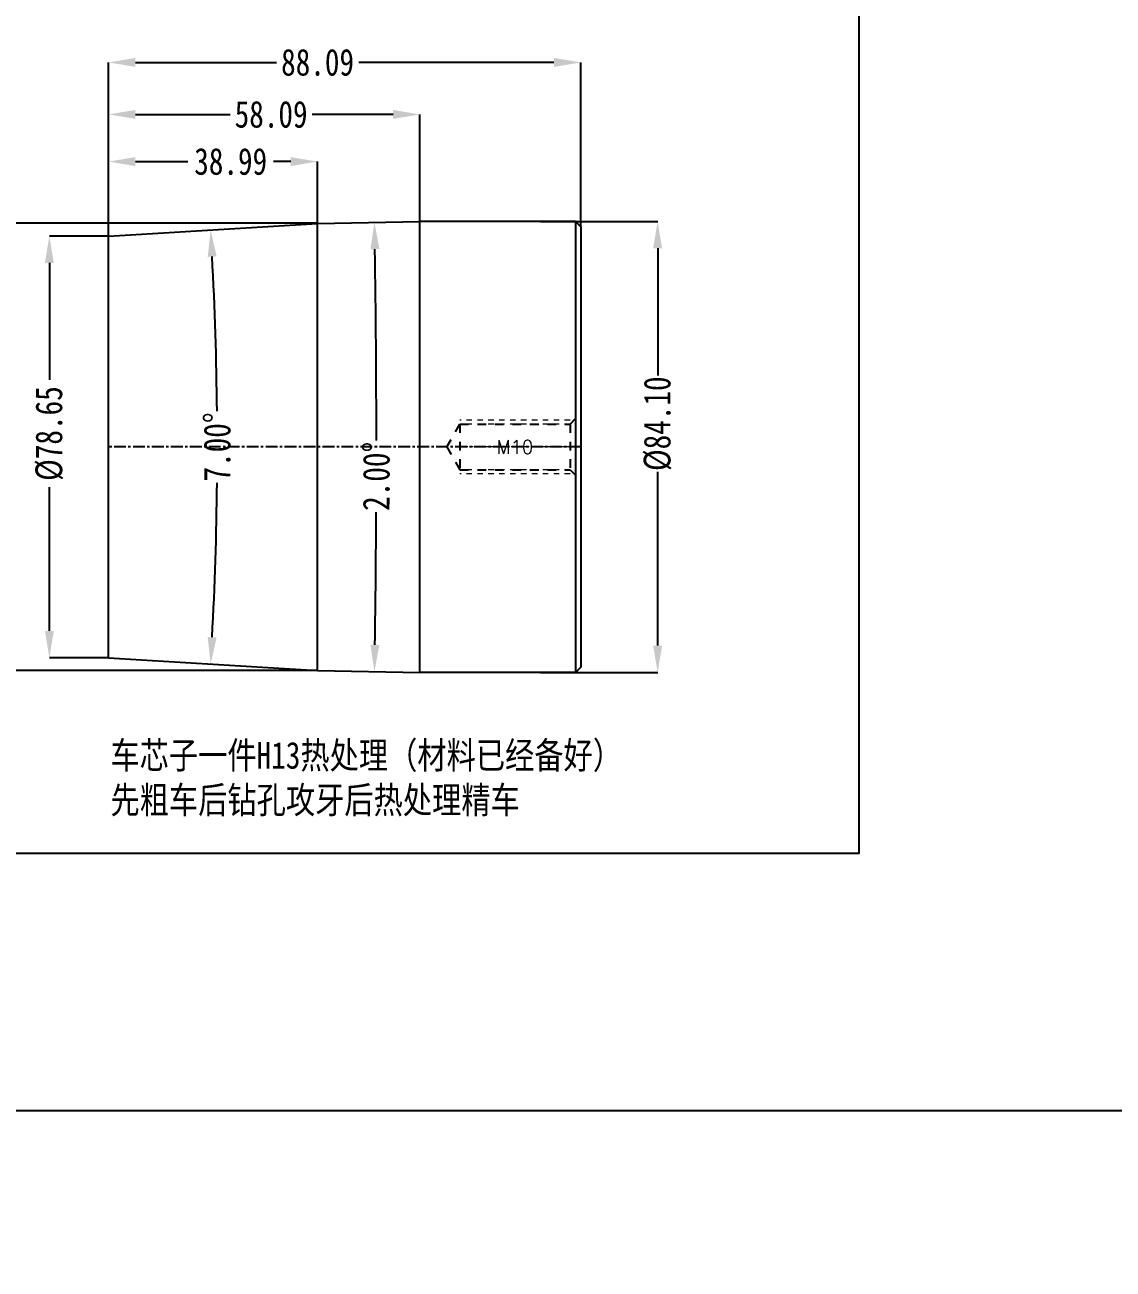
# Model space of a CAD drawing. Header units: millimetres. Extents: x 97 to 1722, y -6063 to 1553.
# Drawn here: x 807.1 to 1010.1, y -2561.7 to -2329.6 of the extents above; entities that cross this region are included whole.
import ezdxf
from ezdxf.enums import TextEntityAlignment as Align

# ---------------------------------------------------------------- set-up
doc = ezdxf.new("R2010")
doc.units = ezdxf.units.MM
doc.header["$LTSCALE"] = 16.335
doc.header["$PDMODE"] = 3
doc.header["$PDSIZE"] = 0.3125
doc.linetypes.add('CENTER', pattern=[0.6, 0.375, -0.075, 0.075, -0.075])
doc.linetypes.add('HIDDEN', pattern=[0.2, 0.1, -0.1])
doc.layers.get('0').update_dxf_attribs({"linetype": 'CONTINUOUS'})
doc.layers.get('Defpoints').update_dxf_attribs({"linetype": 'CONTINUOUS'})
doc.layers.add('DEFAULT_2', color=8, linetype='HIDDEN')
doc.layers.add('screw', color=33, linetype='CONTINUOUS', lineweight=13)
doc.styles.get("Standard").update_dxf_attribs({"font": 'txt', "width": 0.8})
doc.styles.add('TXT', font='txt.shx', dxfattribs={"bigfont": 'gbcbig.shx'})
doc.dimstyles.get("Standard").update_dxf_attribs({"dimtxt": 0.15625, "dimasz": 0.1875, "dimexe": 0.125, "dimexo": 0.0625, "dimtad": 0, "dimtih": 1, "dimtoh": 1, "dimdsep": 46, "dimtxsty": 'Standard', "dimcen": 0.09, "dimadec": 0, "dimazin": 0, "dimtp": 0.01, "dimtm": 0.01, "dimtfac": 1, "dimtofl": 0, "dimtmove": 0, "dimatfit": 3, "dimfxl": 0, "dimtolj": 1, "dimarcsym": 0})
doc.dimstyles.new('STANDARD$0', dxfattribs={"dimscale": 2, "dimtxt": 3, "dimasz": 3, "dimexe": 1.25, "dimexo": 0.625, "dimgap": 0.5, "dimtad": 0, "dimdsep": 46, "dimlunit": 6, "dimtxsty": 'Standard', "dimblk": 'CLOSEDBLANK', "dimcen": 0, "dimclrt": 2, "dimazin": 2, "dimtfac": 2, "dimtmove": 1, "dimatfit": 3, "dimfxl": 0, "dimtolj": 1, "dimtzin": 0, "dimarcsym": 0})

# ---------------------------------------------------------------- blocks, each defined once
blk = doc.blocks.new('*D255')
at = {"color": 4, "lineweight": -2}
for p, q in [((822.71, -2369.05), (811.66, -2369.05)), ((811.66, -2374.05), (811.66, -2395.87)), ((811.66, -2442.69), (811.66, -2415.87)), ((822.71, -2447.69), (811.66, -2447.69))]:
    blk.add_line(p, q, dxfattribs=at)
at = {"color": 4}
for points in [[(810.83, -2374.05), (812.49, -2374.05), (811.66, -2369.05)], [(810.83, -2442.69), (812.49, -2442.69), (811.66, -2447.69)]]:
    blk.add_solid(points, dxfattribs=at)
at = {"layer": 'Defpoints', "color": 0}
for p in [(822.71, -2369.05), (811.66, -2447.69), (822.71, -2447.69)]:
    blk.add_point(p, dxfattribs=at)
at = {"color": 6, "insert": (811.66, -2405.87), "char_height": 5, "attachment_point": 5, "rotation": 90}
blk.add_mtext('\\A1;%%c78.65', dxfattribs=at)
blk = doc.blocks.new('*D256')
at = {"color": 4, "lineweight": -2}
for p, q in [((903.29, -2366.32), (925.15, -2366.32)), ((925.15, -2371.32), (925.15, -2395.03)), ((925.15, -2445.42), (925.15, -2413.03)), ((903.29, -2450.42), (925.15, -2450.42))]:
    blk.add_line(p, q, dxfattribs=at)
at = {"color": 4}
for points in [[(924.31, -2371.32), (925.98, -2371.32), (925.15, -2366.32)], [(924.31, -2445.42), (925.98, -2445.42), (925.15, -2450.42)]]:
    blk.add_solid(points, dxfattribs=at)
at = {"layer": 'Defpoints', "color": 0}
for p in [(903.29, -2366.32), (903.29, -2450.42), (925.15, -2450.42)]:
    blk.add_point(p, dxfattribs=at)
at = {"color": 6, "insert": (925.15, -2404.03), "char_height": 5, "attachment_point": 5, "rotation": 90}
blk.add_mtext('\\A1;%%c84.10', dxfattribs=at)
blk = doc.blocks.new('*D257')
at = {"color": 4, "lineweight": -2}
for p, q in [((861.7, -2366.66), (800.78, -2366.66)), ((800.78, -2371.66), (800.78, -2399.36)), ((800.78, -2445.08), (800.78, -2419.36)), ((861.7, -2450.08), (800.78, -2450.08))]:
    blk.add_line(p, q, dxfattribs=at)
at = {"color": 4}
for points in [[(799.95, -2371.66), (801.62, -2371.66), (800.78, -2366.66)], [(799.95, -2445.08), (801.62, -2445.08), (800.78, -2450.08)]]:
    blk.add_solid(points, dxfattribs=at)
at = {"layer": 'Defpoints', "color": 0}
for p in [(861.7, -2366.66), (800.78, -2450.08), (861.7, -2450.08)]:
    blk.add_point(p, dxfattribs=at)
at = {"color": 6, "insert": (800.78, -2409.36), "char_height": 5, "attachment_point": 5, "rotation": 90}
blk.add_mtext('\\A1;%%c83.42', dxfattribs=at)
blk = doc.blocks.new('*D258')
at = {"color": 4, "lineweight": -2}
for start, end in [(0.02853, 0.88065), (359.11935, 359.71027)]:
    blk.add_arc((-1527.72, -2408.37), 2400.4, start, end, dxfattribs=at)
at = {"color": 4}
for points in [[(871.56, -2371.49), (873.23, -2371.46), (872.31, -2366.48)], [(873.23, -2445.28), (871.56, -2445.25), (872.31, -2450.26)]]:
    blk.add_solid(points, dxfattribs=at)
at = {"layer": 'Defpoints', "color": 0}
for p in [(861.7, -2366.66), (880.8, -2366.33), (872.63, -2394.41), (861.7, -2450.08), (880.8, -2450.41)]:
    blk.add_point(p, dxfattribs=at)
at = {"color": 6, "insert": (872.67, -2413.84), "char_height": 5, "attachment_point": 5, "rotation": 89.8694}
blk.add_mtext('\\A1;2.00°', dxfattribs=at)
blk = doc.blocks.new('*D259')
at = {"color": 4, "lineweight": -2}
for start, end in [(0.57597, 3.06803), (356.93197, 359.42403)]:
    blk.add_arc((179.79, -2408.37), 663.19, start, end, dxfattribs=at)
at = {"color": 4}
for points in [[(841.2, -2372.92), (842.86, -2372.83), (841.75, -2367.88)], [(842.86, -2443.91), (841.2, -2443.82), (841.75, -2448.86)]]:
    blk.add_solid(points, dxfattribs=at)
at = {"layer": 'Defpoints', "color": 0}
for p in [(861.7, -2366.66), (822.71, -2369.05), (842.84, -2421.87), (822.71, -2447.69), (861.7, -2450.08)]:
    blk.add_point(p, dxfattribs=at)
at = {"color": 6, "insert": (842.98, -2408.37), "char_height": 5, "attachment_point": 5, "rotation": 90}
blk.add_mtext('\\A1;7.00°', dxfattribs=at)
blk = doc.blocks.new('*D260')
at = {"color": 4, "lineweight": -2}
for p, q in [((822.71, -2372.67), (822.71, -2355.14)), ((827.71, -2355.14), (837.49, -2355.14)), ((856.7, -2355.14), (853.49, -2355.14)), ((861.7, -2372.67), (861.7, -2355.14))]:
    blk.add_line(p, q, dxfattribs=at)
at = {"color": 4}
for points in [[(827.71, -2354.31), (827.71, -2355.98), (822.71, -2355.14)], [(856.7, -2354.31), (856.7, -2355.98), (861.7, -2355.14)]]:
    blk.add_solid(points, dxfattribs=at)
at = {"layer": 'Defpoints', "color": 0}
for p in [(861.7, -2355.14), (822.71, -2372.67), (861.7, -2372.67)]:
    blk.add_point(p, dxfattribs=at)
at = {"color": 6, "insert": (845.49, -2355.14), "char_height": 5, "attachment_point": 5}
blk.add_mtext('\\A1;38.99', dxfattribs=at)
blk = doc.blocks.new('*D216')
at = {"color": 4, "lineweight": -2}
for p, q in [((822.71, -2372.67), (822.71, -2346.35)), ((827.71, -2346.35), (845.37, -2346.35)), ((875.8, -2346.35), (860.7, -2346.35)), ((880.8, -2367.66), (880.8, -2346.35))]:
    blk.add_line(p, q, dxfattribs=at)
at = {"color": 4}
for points in [[(827.71, -2345.51), (827.71, -2347.18), (822.71, -2346.35)], [(875.8, -2345.51), (875.8, -2347.18), (880.8, -2346.35)]]:
    blk.add_solid(points, dxfattribs=at)
at = {"layer": 'Defpoints', "color": 0}
for p in [(880.8, -2346.35), (880.8, -2367.66), (822.71, -2372.67)]:
    blk.add_point(p, dxfattribs=at)
at = {"color": 6, "insert": (853.03, -2346.35), "char_height": 5, "attachment_point": 5}
blk.add_mtext('\\A1;58.09', dxfattribs=at)
blk = doc.blocks.new('*D217')
at = {"color": 4, "lineweight": -2}
for p, q in [((822.71, -2372.67), (822.71, -2336.65)), ((827.71, -2336.65), (854.03, -2336.65)), ((905.8, -2336.65), (869.37, -2336.65)), ((910.8, -2367.32), (910.8, -2336.65))]:
    blk.add_line(p, q, dxfattribs=at)
at = {"color": 4}
for points in [[(827.71, -2335.81), (827.71, -2337.48), (822.71, -2336.65)], [(905.8, -2335.81), (905.8, -2337.48), (910.8, -2336.65)]]:
    blk.add_solid(points, dxfattribs=at)
at = {"layer": 'Defpoints', "color": 0}
for p in [(910.8, -2336.65), (910.8, -2367.32), (822.71, -2372.67)]:
    blk.add_point(p, dxfattribs=at)
at = {"color": 6, "insert": (861.7, -2336.65), "char_height": 5, "attachment_point": 5}
blk.add_mtext('\\A1;88.09', dxfattribs=at)

msp = doc.modelspace()

# ---------------------------------------------------------------- linework, layer by layer
at = {"color": 7, "linetype": 'Continuous'}
for p, q in [((822.706, -2369.048), (861.7, -2366.663)), ((861.7, -2366.663), (880.795, -2366.33)), ((861.7, -2450.078), (861.7, -2366.663)), ((909.795, -2366.321), (880.795, -2366.321)), ((880.795, -2450.421), (880.795, -2366.33)), ((909.795, -2366.321), (909.795, -2450.421)), ((910.795, -2367.321), (909.795, -2366.321)), ((822.706, -2447.693), (822.706, -2369.048)), ((910.795, -2367.321), (910.795, -2449.421)), ((822.706, -2447.693), (861.7, -2450.078)), ((861.7, -2450.078), (880.795, -2450.411)), ((909.795, -2450.421), (880.795, -2450.421)), ((910.795, -2449.421), (909.795, -2450.421))]:
    msp.add_line(p, q, dxfattribs=at)
at = {"color": 1, "linetype": 'CENTER', "ltscale": 0.360747}
msp.add_line((910.795, -2408.371), (822.706, -2408.371), dxfattribs=at)
for points in [[(650.178, -2189.885), (962.654, -2189.885), (962.654, -2484.211), (650.178, -2484.211)], [(563.696, -2532.109), (1248.08, -2532.109), (1248.08, -3263.703), (563.696, -3263.703)]]:
    msp.add_lwpolyline(points, close=True)
at = {"layer": 'DEFAULT_2', "color": 8, "linetype": 'HIDDEN'}
for p, q in [((908.795, -2404.121), (910.795, -2402.121)), ((885.795, -2408.371), (888.249, -2404.121)), ((888.249, -2404.121), (888.249, -2412.621)), ((888.249, -2404.121), (908.795, -2404.121)), ((908.795, -2404.121), (908.795, -2412.621)), ((885.795, -2408.371), (888.249, -2412.621)), ((888.249, -2412.621), (908.795, -2412.621)), ((908.795, -2412.621), (910.795, -2414.621))]:
    msp.add_line(p, q, dxfattribs=at)
at = {"layer": 'screw', "color": 92, "linetype": 'HIDDEN', "ltscale": 0.621977}
for p, q in [((908.795, -2403.371), (888.249, -2403.371)), ((908.795, -2413.371), (888.249, -2413.371))]:
    msp.add_line(p, q, dxfattribs=at)
at = {"layer": 'screw', "color": 8, "linetype": 'HIDDEN', "ltscale": 0.621977}
for p, q in [((908.795, -2404.121), (888.249, -2404.121)), ((908.795, -2412.621), (888.249, -2412.621))]:
    msp.add_line(p, q, dxfattribs=at)
at = {"layer": 'screw', "color": 1, "linetype": 'CENTER', "ltscale": 0.388736}
msp.add_line((908.795, -2408.371), (888.249, -2408.371), dxfattribs=at)

# ---------------------------------------------------------------- texts
at = {"insert": (823.048, -2463.37), "char_height": 5, "width": 173.15911, "attachment_point": 1}
msp.add_mtext('{\\fSimSun|b0|i0|c134|p2;车芯子一件H13热处理（材料已经备好）\\P先粗车后钻孔攻牙后热处理精车}', dxfattribs=at)
at = {"layer": 'screw', "color": 6, "linetype": 'HIDDEN', "ltscale": 0.621977, "style": 'TXT'}
msp.add_text('M10', height=2.5, dxfattribs=at).set_placement((898.522, -2408.371), align=Align.MIDDLE)

# ---------------------------------------------------------------- dimensions: what is measured, and where the dimension line sits
for base, p2, picture, middle in [((910.795, -2336.648), (910.795, -2367.321), '*D217', (861.7, -2336.648)), ((880.795, -2346.346), (880.795, -2367.655), '*D216', (853.033, -2346.346)), ((861.7, -2355.144), (861.7, -2372.673), '*D260', (845.491, -2355.144))]:
    dim = msp.add_linear_dim(base=base, p1=(822.706, -2372.673), p2=p2, dimstyle='STANDARD$0', override={"dimscale": 1, "dimtxt": 5, "dimasz": 5, "dimexe": 0, "dimexo": 0, "dimgap": 0, "dimzin": 0, "dimlunit": 2, "dimclrd": 4, "dimclre": 4, "dimclrt": 6, "dimazin": 0, "dimtfac": 1, "dimtofl": 0, "dimtmove": 0, "dimfxl": 1.25, "dimarcsym": 1})
    dim.commit()
    dim.dimension.update_dxf_attribs({"geometry": picture, "text_midpoint": middle, "dimtype": 160})
for base, p1, p2, picture, middle in [((800.784872275, -2450.078024288), (861.700257274, -2366.663024288), (861.700257274, -2450.078024288), '*D257', (800.784872275, -2409.361921885)), ((925.145, -2450.421), (903.291, -2366.321), (903.291, -2450.421), '*D256', (925.145, -2404.033)), ((811.65983, -2447.69305), (822.70626, -2369.048), (822.70626, -2447.69305), '*D255', (811.65983, -2405.8654))]:
    dim = msp.add_linear_dim(base=base, p1=p1, p2=p2, angle=90, text='%%c<>', dimstyle='STANDARD$0', override={"dimscale": 1, "dimtxt": 5, "dimasz": 5, "dimexe": 0, "dimexo": 0, "dimgap": 0, "dimzin": 0, "dimlunit": 2, "dimclrd": 4, "dimclre": 4, "dimclrt": 6, "dimazin": 0, "dimtfac": 1, "dimtofl": 0, "dimtmove": 0, "dimfxl": 1.25, "dimarcsym": 1})
    dim.commit()
    dim.dimension.update_dxf_attribs({"geometry": picture, "text_midpoint": middle, "dimtype": 160})
for base, line1, line2, picture, middle in [((842.845, -2421.874), ((822.706, -2447.693), (861.7, -2450.078)), ((822.706, -2369.048), (861.7, -2366.663)), '*D259', (842.982, -2408.371)), ((872.635, -2394.406), ((861.7, -2450.078), (880.795, -2450.411)), ((861.7, -2366.663), (880.795, -2366.33)), '*D258', (872.669, -2413.842))]:
    dim = msp.add_angular_dim_2l(base=base, line1=line1, line2=line2, dimstyle='Standard', override={"dimtxt": 5, "dimasz": 5, "dimexe": 0, "dimexo": 0, "dimgap": 0, "dimtih": 0, "dimtoh": 0, "dimzin": 0, "dimcen": 0, "dimclrd": 4, "dimclre": 4, "dimclrt": 6, "dimadec": 2, "dimtp": 0, "dimtm": 0, "dimfxl": 1.25, "dimtzin": 0, "dimarcsym": 1})
    dim.commit()
    dim.dimension.update_dxf_attribs({"geometry": picture, "text_midpoint": middle, "dimtype": 162})

doc.saveas('drawing.dxf')
